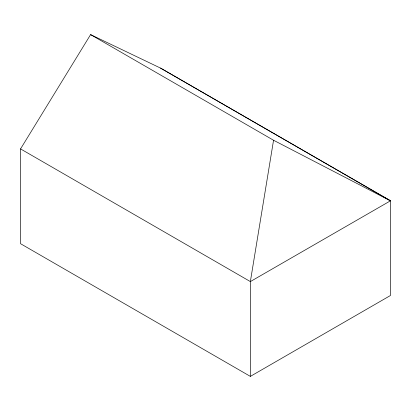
<?xml version="1.0" encoding="UTF-8"?>
<svg xmlns="http://www.w3.org/2000/svg" width="411" height="411" viewBox="0 0 411 411"><rect width="100%" height="100%" fill="white"/><g stroke="black" fill="none" stroke-linecap="round" stroke-linejoin="round"><path stroke-width="0.62" d="M250.361 376.384L20.55 243.702L20.55 148.905L90.595 34.616L273.551 140.249L250.361 281.586L250.361 376.384L390.45 295.504L390.45 200.707L160.521 68.092M90.595 34.616L160.639 68.149L390.45 200.825L250.361 281.586L20.55 148.905M273.551 140.249L390.45 200.825"/></g></svg>
